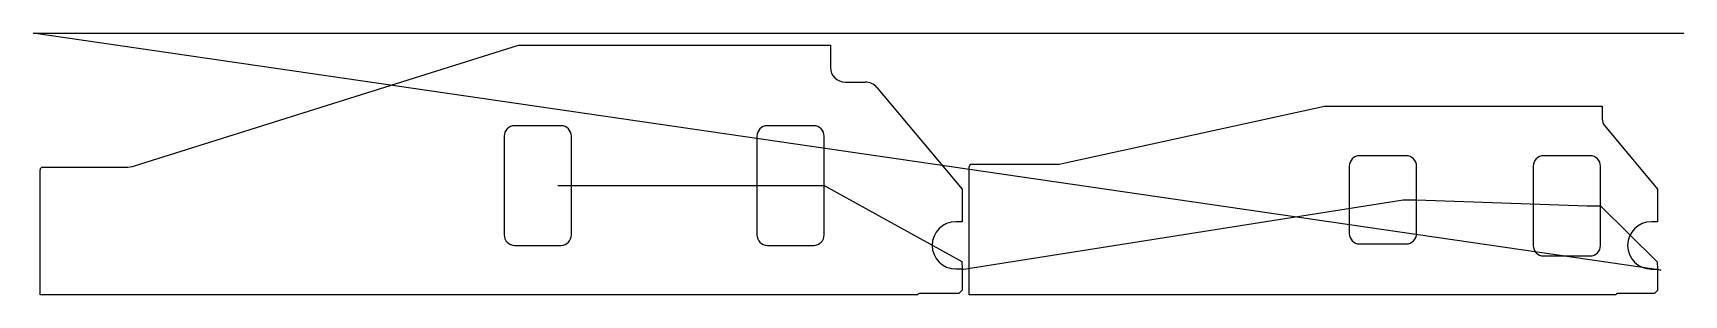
# Model space of a CAD drawing. Header units: metres. Extents: x 0 to 5520, y 24 to 900.
import ezdxf

# ---------------------------------------------------------------- set-up
doc = ezdxf.new("R2010")
doc.units = ezdxf.units.M

msp = doc.modelspace()

# ---------------------------------------------------------------- linework, layer by layer
at = {"layer": 'TOOL_0'}
for p, q in [((5442.209, 106.549), (0.001, 899.879)), ((0.001, 899.879), (1.001, 899.879)), ((1.001, 899.879), (0.001, 899.879)), ((0.001, 899.879), (1.001, 899.879)), ((1.001, 899.879), (5519.001, 899.879)), ((5519.001, 899.879), (5520.001, 899.879)), ((339.614, 455.324), (1623.671, 859.751)), ((1623.671, 859.751), (2666.25, 859.751)), ((2666.25, 859.751), (2666.25, 784.751)), ((2715.25, 735.751), (2782.376, 735.751)), ((2821.444, 717.533), (3106.25, 378.115)), ((3441.3, 463.344), (4317.705, 655.538)), ((4317.705, 655.538), (5246.626, 655.259)), ((5246.626, 655.259), (5246.626, 612.172)), ((1575.25, 554.751), (1575.25, 224.751)), ((1765.25, 589.751), (1610.25, 589.751)), ((1800.25, 389.751), (1800.25, 554.751)), ((2420.25, 554.751), (2420.25, 224.751)), ((2610.25, 589.751), (2455.25, 589.751)), ((2645.25, 389.751), (2645.25, 554.751)), ((5254.564, 590.246), (5431.626, 377.772)), ((23.75, 23.751), (23.75, 442.751)), ((31.75, 450.751), (309.874, 450.751)), ((3130.126, 23.751), (3130.126, 452.29)), ((3138.876, 461.04), (3420.04, 461.04)), ((4400.875, 454.501), (4400.875, 229.501)), ((4590.875, 489.501), (4435.875, 489.501)), ((4625.875, 342.001), (4625.875, 454.501)), ((5015.875, 454.501), (5015.875, 189.501)), ((5205.875, 489.501), (5050.875, 489.501)), ((5240.875, 322.001), (5240.875, 454.501)), ((1755.25, 389.751), (1800.25, 389.751)), ((1800.25, 224.751), (1800.25, 389.751)), ((1800.25, 389.751), (2600.25, 389.751)), ((2600.25, 389.751), (2645.25, 389.751)), ((2645.25, 224.751), (2645.25, 389.751)), ((2645.25, 389.751), (3105.481, 135.605)), ((3106.25, 378.115), (3106.25, 268.751)), ((3112.485, 109.843), (4580.875, 342.001)), ((4580.875, 342.001), (4625.875, 342.001)), ((4625.875, 229.501), (4625.875, 342.001)), ((4625.875, 342.001), (5195.875, 322.001)), ((5431.626, 377.772), (5431.626, 268.75)), ((5195.875, 322.001), (5240.875, 322.001)), ((5240.875, 189.501), (5240.875, 322.001)), ((5240.875, 322.001), (5430.168, 135.017)), ((3106.25, 268.751), (3085.25, 268.751)), ((5431.626, 268.75), (5410.876, 268.75)), ((1610.25, 189.751), (1765.25, 189.751)), ((2455.25, 189.751), (2610.25, 189.751)), ((4435.875, 194.501), (4590.875, 194.501)), ((3085.25, 110.751), (3106.25, 110.751)), ((3105.481, 135.605), (3106.25, 110.751)), ((3106.25, 110.751), (3106.25, 39.337)), ((3106.25, 110.751), (3112.485, 109.843)), ((5050.875, 154.501), (5205.875, 154.501)), ((5430.168, 135.017), (5431.625, 110.251)), ((5410.876, 110.25), (5431.626, 110.25)), ((5431.625, 110.251), (5431.625, 39.19)), ((5431.626, 110.25), (5442.209, 106.549)), ((2957.188, 23.751), (23.75, 23.751)), ((3095.664, 28.751), (2965.25, 28.751)), ((3106.25, 39.337), (3095.664, 28.751)), ((5291.32, 23.751), (3130.126, 23.751)), ((5421.186, 28.751), (5299.536, 28.751)), ((5431.625, 39.19), (5421.186, 28.751))]:
    msp.add_line(p, q, dxfattribs=at)
for centre, radius, start, end in [((2715.25, 784.751), 49, 180, 270), ((2782.376, 684.751), 51, 40.000048, 90), ((5280.95, 612.199), 34.324, 180.04507, 219.760261), ((1610.25, 554.751), 35, 90, 180), ((1765.25, 554.751), 35, 0, 90), ((2455.25, 554.751), 35, 90, 180), ((2610.25, 554.751), 35, 0, 90), ((31.75, 442.751), 8, 90, 180), ((309.875, 549.748), 98.997, 269.999421, 287.48191), ((3138.876, 452.29), 8.75, 90, 180), ((3419.951, 561.113), 100.073, 270.050956, 282.317851), ((4435.875, 454.501), 35, 90, 180), ((4590.875, 454.501), 35, 0, 90), ((5050.875, 454.501), 35, 90, 180), ((5205.875, 454.501), 35, 0, 90), ((1610.25, 224.751), 35, 180, 270), ((1765.25, 224.751), 35, 270, 0), ((2455.25, 224.751), 35, 180, 270), ((2610.25, 224.751), 35, 270, 0), ((3085.25, 189.751), 79, 90, 270), ((4435.875, 229.501), 35, 180, 270), ((4590.875, 229.501), 35, 270, 0), ((5410.876, 189.5), 79.25, 90, 270), ((5050.875, 189.501), 35, 180, 270), ((5205.875, 189.501), 35, 270, 0), ((2965.25, 19.751), 9, 90, 153.611471), ((5299.553, 19.473), 9.278, 90.104982, 152.542882)]:
    msp.add_arc(centre, radius, start, end, dxfattribs=at)

doc.saveas('drawing.dxf')
